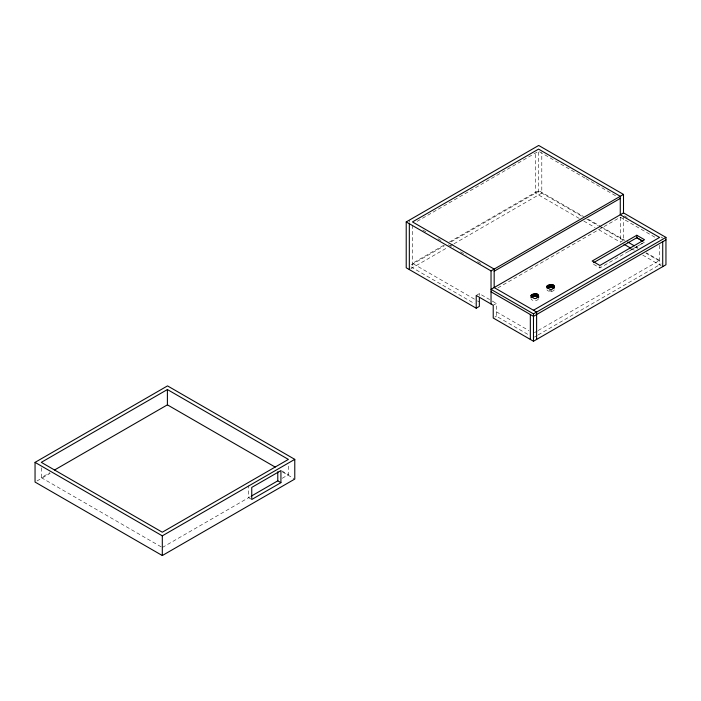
<?xml version="1.0" encoding="UTF-8"?>
<svg xmlns="http://www.w3.org/2000/svg" width="701" height="701" viewBox="0 0 701 701"><rect width="100%" height="100%" fill="white"/><g stroke="black" fill="none" stroke-linecap="round" stroke-linejoin="round"><path stroke-width="0.53" stroke-dasharray="3.5 2.63" d="M538.499 299.012C536.861 301.264 532.69 301.264 531.051 299.012M554.368 289.855C552.73 292.107 548.55 292.107 546.911 289.855M628.736 251.291L644.508 242.134L599.898 267.94L592.17 263.497L593.773 262.568M417.148 221.35L538.57 151.25L538.57 194.957M41.298 467.821L41.298 477.653L49.832 472.719M443.759 245.289L412.468 263.357L476.531 300.343M449.446 242.003L538.57 190.549L583.644 216.574M36.943 480.982L50.192 473.333M411.259 264.873L444.443 245.718M451.076 241.88L538.692 191.294L582.18 216.407M410.9 268.667L446.432 248.154M450.2 245.981L453.03 244.342M453.976 243.799L541.803 193.09L541.803 152.713M476.216 295.445L479.353 293.631L489.552 299.52M497.876 287.883L620.271 217.214L656.767 238.287M493.224 305.268L496.361 303.454L496.361 316.195L528.834 334.947M598.785 229.726L620.271 242.125L623.504 240.259L623.504 216.434M494.792 317.106L496.361 316.195M162.299 547.507L250.494 496.597M282.205 478.284L288.4 474.708L288.4 464.877M534.425 332.668L537.264 331.03M538.21 330.478L659.58 260.413L646.471 252.851M534.425 337.076L537.264 335.437M538.21 334.885L661.192 263.883M539.516 151.793L585.02 178.063M585.957 178.606L616.889 196.464M624.433 215.89L627.246 217.512M660.938 236.964L662.804 238.042M588.341 219.282L600.547 226.335M601.493 226.879L624.95 240.417M636.184 246.901L638.05 247.988M586.877 219.115L598.146 225.626M599.083 226.16L623.504 240.259M635.667 247.287L637.542 248.364M645.963 253.227L661.875 262.411M579.175 218.397L535.459 193.161L535.459 152.783M583.845 221.095L595.053 227.562M631.505 248.61L634.309 250.231M642.729 255.094L661.148 265.723M422.843 230.042L426.62 232.224M437.941 238.761L441.718 240.934M448.316 244.745L453.976 248.014M460.583 251.825L466.244 255.094M477.565 261.631L481.342 263.813M492.225 301.062L496.361 303.454M477.469 300.887L479.353 301.973M496.361 311.787L528.834 330.539M410.917 266.862L474.647 303.664M281.784 470.888L288.4 474.708M282.521 471.983L293.833 478.52M250.967 499.042L248.61 497.684L248.61 485.609M41.298 477.653L161.353 546.964M659.58 245.306L659.58 264.82M620.271 217.214L620.271 242.125M599.898 266.292L599.898 267.94M551.634 289.793L551.634 291.432M550.635 289.863L550.635 291.511M549.637 289.793L549.637 291.432M479.353 293.631L479.353 295.48M412.468 225.144L412.468 267.764M409.358 220.132L409.358 222.313"/><path stroke-width="1.05" d="M531.051 295.393C536.913 305.321 543.625 288.453 531.051 295.393L531.051 297.864M546.911 286.236C552.782 296.19 559.521 279.278 546.911 286.236L546.911 287.883M538.114 294.858L538.114 297.329L534.775 296.216L531.437 297.329L531.437 294.858M553.983 285.701L553.983 288.164L550.635 287.051L547.297 288.164L547.297 285.701M476.216 308.195L406.221 267.782L406.221 221.937L538.692 145.457L623.504 194.422L623.504 212.885L491.033 289.364L533.479 313.873L665.95 237.394L665.95 264.768L533.479 341.247L493.224 318.009L493.224 305.268L476.216 295.445L476.216 308.195L479.353 306.381L479.353 298.249M35.05 462.371L167.521 385.892L294.779 459.357L294.779 479.063L162.308 555.543L35.05 482.069L35.05 462.371L162.308 535.844L294.779 459.357M167.399 389.546L41.298 462.353L162.299 532.217L288.4 459.409L167.399 389.546L167.399 404.845L54.573 469.985M406.221 221.937L491.033 270.901L623.504 194.422M494.17 271.217L620.271 198.418M636.797 235.264L592.187 261.017L599.898 265.469L644.508 239.716L636.797 235.264L636.797 237.735L593.773 262.568M533.47 310.245L659.58 237.446L620.271 214.751L620.271 196.289L538.57 149.12L412.468 221.919L494.17 269.088L494.17 287.559L536.615 312.068L536.615 339.442M665.95 239.856L533.479 316.344L491.033 291.835M251.431 496.054L277.78 480.833L280.926 482.656L280.926 470.581L251.747 487.423L251.747 499.498L280.926 482.656M623.504 212.885L665.95 237.394M627.754 242.038L634.309 245.823M624.013 244.29L630.567 248.066M167.399 404.845L275.169 467.068M662.717 241.722L662.717 266.634M554.368 286.236L554.368 287.883M553.369 285.237L553.369 287.699M552.572 284.878L552.572 287.349M551.634 284.659L551.634 287.13M550.635 284.58L550.635 287.051M549.637 284.659L549.637 287.13M548.708 284.878L548.708 287.349M547.91 285.237L547.91 287.699M538.631 295.971L538.631 297.618M538.499 295.393L538.499 297.864M537.501 294.402L537.501 296.865M536.703 294.043L536.703 296.514M535.774 293.824L535.774 296.295M534.775 293.745L534.775 296.216M533.776 293.824L533.776 296.295M533.479 313.873L533.479 341.247M532.848 294.043L532.848 296.514M532.05 294.402L532.05 296.865M530.333 314.53L530.333 339.433M491.033 270.901L491.033 303.997M409.331 223.733L409.331 269.578M277.78 471.782L277.78 480.833M162.308 535.844L162.308 555.543M642.791 241.153L636.797 237.735L642.791 241.197"/></g></svg>
